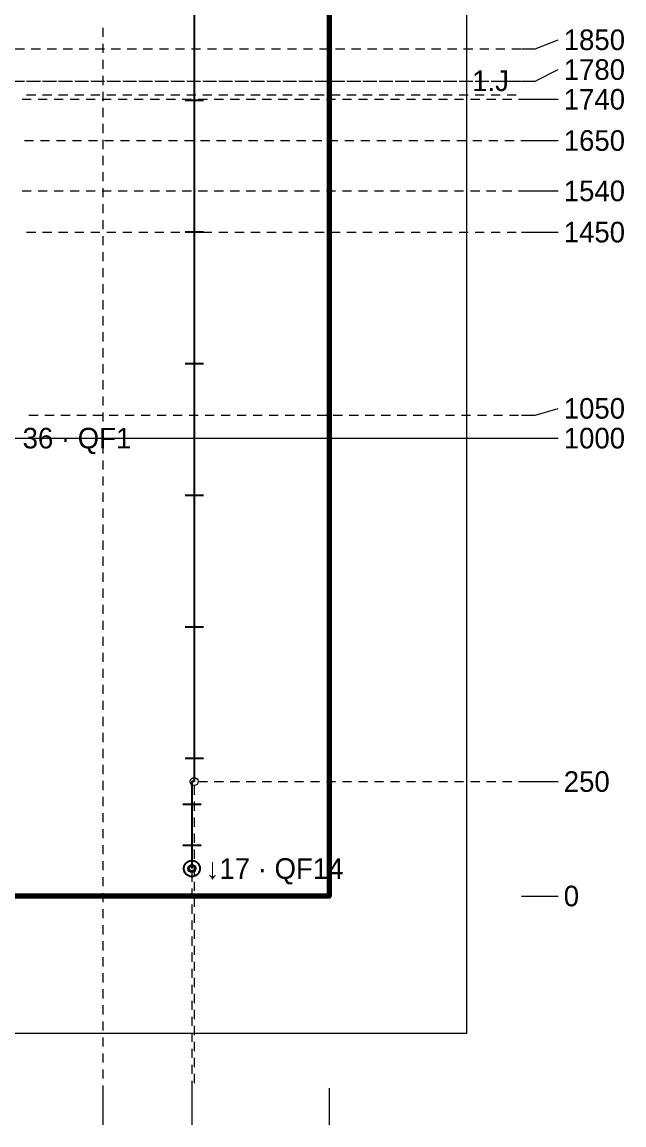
# Paper-space layout '08 Розгортки' of a CAD drawing. Header units: millimetres. Extents: x 0 to 841, y 0 to 594.
# Drawn here: x 358.1 to 410.7, y 127.1 to 223.4 of the extents above; entities that cross this region are included whole.
import ezdxf
from ezdxf.enums import TextEntityAlignment as Align

# ---------------------------------------------------------------- set-up
doc = ezdxf.new("R2010")
doc.units = ezdxf.units.MM
doc.linetypes.add('E_CABLE_DASH', pattern=[225, 150, -75])
for name, color, linetype in [('E-ELEV', 7, 'Continuous'), ('M-FIX', 7, 'Continuous'), ('W-CABLE-DEVICE', 1, 'E_CABLE_DASH'), ('W-CABLE-LIGHT', 1, 'E_CABLE_DASH')]:
    doc.layers.add(name, color=color, linetype=linetype)
doc.styles.add('PLEX_LIGHT', font='IBMPlexSans-Light.ttf')

psp = doc.layouts.new('08 Розгортки')

# ---------------------------------------------------------------- linework, layer by layer
at = {"layer": 'E-ELEV', "lineweight": 13, "true_color": 0xd9d3c8}
for p, q in [((365.147, 222.925), (365.147, 222.125)), ((357.497, 221.075), (358.297, 221.075)), ((358.897, 221.075), (359.697, 221.075)), ((360.297, 221.075), (361.097, 221.075)), ((361.697, 221.075), (362.497, 221.075)), ((363.097, 221.075), (363.897, 221.075)), ((364.497, 221.075), (365.297, 221.075)), ((365.147, 221.525), (365.147, 220.725)), ((365.897, 221.075), (366.697, 221.075)), ((367.297, 221.075), (368.097, 221.075)), ((368.697, 221.075), (369.497, 221.075)), ((370.097, 221.075), (370.897, 221.075)), ((371.497, 221.075), (372.297, 221.075)), ((372.897, 221.075), (373.697, 221.075)), ((374.297, 221.075), (375.097, 221.075)), ((375.697, 221.075), (376.497, 221.075)), ((377.097, 221.075), (377.897, 221.075)), ((378.497, 221.075), (379.297, 221.075)), ((379.897, 221.075), (380.697, 221.075)), ((381.297, 221.075), (382.097, 221.075)), ((382.697, 221.075), (383.497, 221.075)), ((384.097, 221.075), (384.897, 221.075)), ((385.497, 221.075), (386.297, 221.075)), ((386.897, 221.075), (387.697, 221.075)), ((388.297, 221.075), (389.097, 221.075)), ((389.697, 221.075), (390.497, 221.075)), ((391.097, 221.075), (391.897, 221.075)), ((392.497, 221.075), (393.297, 221.075)), ((393.897, 221.075), (394.697, 221.075)), ((395.297, 221.075), (396.097, 221.075)), ((396.697, 221.075), (397.497, 221.075)), ((398.097, 221.075), (398.897, 221.075)), ((399.497, 221.075), (400.297, 221.075)), ((400.897, 221.075), (401.697, 221.075)), ((365.147, 220.125), (365.147, 219.325)), ((365.147, 218.725), (365.147, 217.925)), ((357.497, 218.275), (358.297, 218.275)), ((358.497, 218.275), (359.297, 218.275)), ((358.897, 218.275), (359.697, 218.275)), ((359.897, 218.275), (360.697, 218.275)), ((360.297, 218.275), (361.097, 218.275)), ((361.297, 218.275), (362.097, 218.275)), ((361.697, 218.275), (362.497, 218.275)), ((362.697, 218.275), (363.497, 218.275)), ((363.097, 218.275), (363.897, 218.275)), ((364.097, 218.275), (364.897, 218.275)), ((364.497, 218.275), (365.297, 218.275)), ((365.497, 218.275), (366.297, 218.275)), ((365.897, 218.275), (366.697, 218.275)), ((366.897, 218.275), (367.697, 218.275)), ((367.297, 218.275), (368.097, 218.275)), ((368.297, 218.275), (369.097, 218.275)), ((368.697, 218.275), (369.497, 218.275)), ((369.697, 218.275), (370.497, 218.275)), ((370.097, 218.275), (370.897, 218.275)), ((371.097, 218.275), (371.897, 218.275)), ((371.497, 218.275), (372.297, 218.275)), ((372.497, 218.275), (373.297, 218.275)), ((372.897, 218.275), (373.697, 218.275)), ((373.897, 218.275), (374.697, 218.275)), ((374.297, 218.275), (375.097, 218.275)), ((375.297, 218.275), (376.097, 218.275)), ((375.697, 218.275), (376.497, 218.275)), ((376.697, 218.275), (377.497, 218.275)), ((377.097, 218.275), (377.897, 218.275)), ((378.097, 218.275), (378.897, 218.275)), ((378.497, 218.275), (379.297, 218.275)), ((379.497, 218.275), (380.297, 218.275)), ((379.897, 218.275), (380.697, 218.275)), ((380.897, 218.275), (381.697, 218.275)), ((381.297, 218.275), (382.097, 218.275)), ((382.297, 218.275), (383.097, 218.275)), ((382.697, 218.275), (383.497, 218.275)), ((383.697, 218.275), (384.497, 218.275)), ((384.097, 218.275), (384.897, 218.275)), ((385.097, 218.275), (385.897, 218.275)), ((385.497, 218.275), (386.297, 218.275)), ((386.497, 218.275), (387.297, 218.275)), ((386.897, 218.275), (387.697, 218.275)), ((387.897, 218.275), (388.697, 218.275)), ((388.297, 218.275), (389.097, 218.275)), ((389.297, 218.275), (390.097, 218.275)), ((389.697, 218.275), (390.497, 218.275)), ((390.697, 218.275), (391.497, 218.275)), ((391.097, 218.275), (391.897, 218.275)), ((392.097, 218.275), (392.897, 218.275)), ((392.497, 218.275), (393.297, 218.275)), ((393.497, 218.275), (394.297, 218.275)), ((393.897, 218.275), (394.697, 218.275)), ((394.897, 218.275), (395.697, 218.275)), ((395.297, 218.275), (396.097, 218.275)), ((396.297, 218.275), (397.097, 218.275)), ((396.697, 218.275), (397.497, 218.275)), ((397.697, 218.275), (398.497, 218.275)), ((398.097, 218.275), (398.897, 218.275)), ((399.097, 218.275), (399.897, 218.275)), ((399.497, 218.275), (400.297, 218.275)), ((400.497, 218.275), (401.297, 218.275)), ((400.897, 218.275), (401.697, 218.275)), ((358.497, 217.075), (359.297, 217.075)), ((359.897, 217.075), (360.697, 217.075)), ((361.297, 217.075), (362.097, 217.075)), ((362.697, 217.075), (363.497, 217.075)), ((364.097, 217.075), (364.897, 217.075)), ((365.147, 217.325), (365.147, 216.525)), ((365.497, 217.075), (366.297, 217.075)), ((366.897, 217.075), (367.697, 217.075)), ((368.297, 217.075), (369.097, 217.075)), ((369.697, 217.075), (370.497, 217.075)), ((371.097, 217.075), (371.897, 217.075)), ((372.497, 217.075), (373.297, 217.075)), ((373.897, 217.075), (374.697, 217.075)), ((375.297, 217.075), (376.097, 217.075)), ((376.697, 217.075), (377.497, 217.075)), ((378.097, 217.075), (378.897, 217.075)), ((379.497, 217.075), (380.297, 217.075)), ((380.897, 217.075), (381.697, 217.075)), ((382.297, 217.075), (383.097, 217.075)), ((383.697, 217.075), (384.497, 217.075)), ((385.097, 217.075), (385.897, 217.075)), ((386.497, 217.075), (387.297, 217.075)), ((387.897, 217.075), (388.697, 217.075)), ((389.297, 217.075), (390.097, 217.075)), ((390.697, 217.075), (391.497, 217.075)), ((392.097, 217.075), (392.897, 217.075)), ((393.497, 217.075), (394.297, 217.075)), ((394.897, 217.075), (395.697, 217.075)), ((396.297, 217.075), (397.097, 217.075)), ((397.697, 217.075), (398.497, 217.075)), ((399.097, 217.075), (399.897, 217.075)), ((400.497, 217.075), (401.297, 217.075)), ((358.097, 216.675), (358.897, 216.675)), ((359.497, 216.675), (360.297, 216.675)), ((360.897, 216.675), (361.697, 216.675)), ((362.297, 216.675), (363.097, 216.675)), ((363.697, 216.675), (364.497, 216.675)), ((365.097, 216.675), (365.897, 216.675)), ((365.147, 215.925), (365.147, 215.125)), ((366.497, 216.675), (367.297, 216.675)), ((367.897, 216.675), (368.697, 216.675)), ((369.297, 216.675), (370.097, 216.675)), ((370.697, 216.675), (371.497, 216.675)), ((372.097, 216.675), (372.897, 216.675)), ((373.497, 216.675), (374.297, 216.675)), ((374.897, 216.675), (375.697, 216.675)), ((376.297, 216.675), (377.097, 216.675)), ((377.697, 216.675), (378.497, 216.675)), ((379.097, 216.675), (379.897, 216.675)), ((380.497, 216.675), (381.297, 216.675)), ((381.897, 216.675), (382.697, 216.675)), ((383.297, 216.675), (384.097, 216.675)), ((384.697, 216.675), (385.497, 216.675)), ((386.097, 216.675), (386.897, 216.675)), ((387.497, 216.675), (388.297, 216.675)), ((388.897, 216.675), (389.697, 216.675)), ((390.297, 216.675), (391.097, 216.675)), ((391.697, 216.675), (392.497, 216.675)), ((393.097, 216.675), (393.897, 216.675)), ((394.497, 216.675), (395.297, 216.675)), ((395.897, 216.675), (396.697, 216.675)), ((397.297, 216.675), (398.097, 216.675)), ((398.697, 216.675), (399.497, 216.675)), ((400.097, 216.675), (400.897, 216.675)), ((401.497, 216.675), (401.747, 216.675)), ((365.147, 214.525), (365.147, 213.725)), ((358.297, 213.075), (359.097, 213.075)), ((359.697, 213.075), (360.497, 213.075)), ((361.097, 213.075), (361.897, 213.075)), ((362.497, 213.075), (363.297, 213.075)), ((363.897, 213.075), (364.697, 213.075)), ((365.147, 213.125), (365.147, 212.325)), ((365.297, 213.075), (366.097, 213.075)), ((366.697, 213.075), (367.497, 213.075)), ((368.097, 213.075), (368.897, 213.075)), ((369.497, 213.075), (370.297, 213.075)), ((370.897, 213.075), (371.697, 213.075)), ((372.297, 213.075), (373.097, 213.075)), ((373.697, 213.075), (374.497, 213.075)), ((375.097, 213.075), (375.897, 213.075)), ((376.497, 213.075), (377.297, 213.075)), ((377.897, 213.075), (378.697, 213.075)), ((379.297, 213.075), (380.097, 213.075)), ((380.697, 213.075), (381.497, 213.075)), ((382.097, 213.075), (382.897, 213.075)), ((383.497, 213.075), (384.297, 213.075)), ((384.897, 213.075), (385.697, 213.075)), ((386.297, 213.075), (387.097, 213.075)), ((387.697, 213.075), (388.497, 213.075)), ((389.097, 213.075), (389.897, 213.075)), ((390.497, 213.075), (391.297, 213.075)), ((391.897, 213.075), (392.697, 213.075)), ((393.297, 213.075), (394.097, 213.075)), ((394.697, 213.075), (395.497, 213.075)), ((396.097, 213.075), (396.897, 213.075)), ((397.497, 213.075), (398.297, 213.075)), ((398.897, 213.075), (399.697, 213.075)), ((400.297, 213.075), (401.097, 213.075)), ((401.697, 213.075), (401.747, 213.075)), ((365.147, 211.725), (365.147, 210.925)), ((365.147, 210.325), (365.147, 209.525)), ((358.097, 208.675), (358.897, 208.675)), ((359.497, 208.675), (360.297, 208.675)), ((360.897, 208.675), (361.697, 208.675)), ((362.297, 208.675), (363.097, 208.675)), ((363.697, 208.675), (364.497, 208.675)), ((365.097, 208.675), (365.897, 208.675)), ((365.147, 208.925), (365.147, 208.125)), ((366.497, 208.675), (367.297, 208.675)), ((367.897, 208.675), (368.697, 208.675)), ((369.297, 208.675), (370.097, 208.675)), ((370.697, 208.675), (371.497, 208.675)), ((372.097, 208.675), (372.897, 208.675)), ((373.497, 208.675), (374.297, 208.675)), ((374.897, 208.675), (375.697, 208.675)), ((376.297, 208.675), (377.097, 208.675)), ((377.697, 208.675), (378.497, 208.675)), ((379.097, 208.675), (379.897, 208.675)), ((380.497, 208.675), (381.297, 208.675)), ((381.897, 208.675), (382.697, 208.675)), ((383.297, 208.675), (384.097, 208.675)), ((384.697, 208.675), (385.497, 208.675)), ((386.097, 208.675), (386.897, 208.675)), ((387.497, 208.675), (388.297, 208.675)), ((388.897, 208.675), (389.697, 208.675)), ((390.297, 208.675), (391.097, 208.675)), ((391.697, 208.675), (392.497, 208.675)), ((393.097, 208.675), (393.897, 208.675)), ((394.497, 208.675), (395.297, 208.675)), ((395.897, 208.675), (396.697, 208.675)), ((397.297, 208.675), (398.097, 208.675)), ((398.697, 208.675), (399.497, 208.675)), ((400.097, 208.675), (400.897, 208.675)), ((401.497, 208.675), (401.747, 208.675)), ((365.147, 207.525), (365.147, 206.725)), ((365.147, 206.125), (365.147, 205.325)), ((358.497, 205.075), (359.297, 205.075)), ((358.497, 205.075), (359.297, 205.075)), ((359.897, 205.075), (360.697, 205.075)), ((359.897, 205.075), (360.697, 205.075)), ((361.297, 205.075), (362.097, 205.075)), ((361.297, 205.075), (362.097, 205.075)), ((362.697, 205.075), (363.497, 205.075)), ((362.697, 205.075), (363.497, 205.075)), ((364.097, 205.075), (364.897, 205.075)), ((364.097, 205.075), (364.897, 205.075)), ((365.147, 204.725), (365.147, 203.925)), ((365.497, 205.075), (366.297, 205.075)), ((365.497, 205.075), (366.297, 205.075)), ((366.897, 205.075), (367.697, 205.075)), ((366.897, 205.075), (367.697, 205.075)), ((368.297, 205.075), (369.097, 205.075)), ((368.297, 205.075), (369.097, 205.075)), ((369.697, 205.075), (370.497, 205.075)), ((369.697, 205.075), (370.497, 205.075)), ((371.097, 205.075), (371.897, 205.075)), ((371.097, 205.075), (371.897, 205.075)), ((372.497, 205.075), (373.297, 205.075)), ((372.497, 205.075), (373.297, 205.075)), ((373.897, 205.075), (374.697, 205.075)), ((373.897, 205.075), (374.697, 205.075)), ((375.297, 205.075), (376.097, 205.075)), ((375.297, 205.075), (376.097, 205.075)), ((376.697, 205.075), (377.497, 205.075)), ((376.697, 205.075), (377.497, 205.075)), ((378.097, 205.075), (378.897, 205.075)), ((378.097, 205.075), (378.897, 205.075)), ((379.497, 205.075), (380.297, 205.075)), ((379.497, 205.075), (380.297, 205.075)), ((380.897, 205.075), (381.697, 205.075)), ((380.897, 205.075), (381.697, 205.075)), ((382.297, 205.075), (383.097, 205.075)), ((382.297, 205.075), (383.097, 205.075)), ((383.697, 205.075), (384.497, 205.075)), ((383.697, 205.075), (384.497, 205.075)), ((385.097, 205.075), (385.897, 205.075)), ((385.097, 205.075), (385.897, 205.075)), ((386.497, 205.075), (387.297, 205.075)), ((386.497, 205.075), (387.297, 205.075)), ((387.897, 205.075), (388.697, 205.075)), ((387.897, 205.075), (388.697, 205.075)), ((389.297, 205.075), (390.097, 205.075)), ((389.297, 205.075), (390.097, 205.075)), ((390.697, 205.075), (391.497, 205.075)), ((390.697, 205.075), (391.497, 205.075)), ((392.097, 205.075), (392.897, 205.075)), ((392.097, 205.075), (392.897, 205.075)), ((393.497, 205.075), (394.297, 205.075)), ((393.497, 205.075), (394.297, 205.075)), ((394.897, 205.075), (395.697, 205.075)), ((394.897, 205.075), (395.697, 205.075)), ((396.297, 205.075), (397.097, 205.075)), ((396.297, 205.075), (397.097, 205.075)), ((397.697, 205.075), (398.497, 205.075)), ((397.697, 205.075), (398.497, 205.075)), ((399.097, 205.075), (399.897, 205.075)), ((399.097, 205.075), (399.897, 205.075)), ((400.497, 205.075), (401.297, 205.075)), ((400.497, 205.075), (401.297, 205.075)), ((365.147, 203.325), (365.147, 202.525)), ((365.147, 201.925), (365.147, 201.125)), ((365.147, 200.525), (365.147, 199.725)), ((365.147, 199.125), (365.147, 198.325)), ((365.147, 197.725), (365.147, 196.925)), ((365.147, 196.325), (365.147, 195.525)), ((365.147, 194.925), (365.147, 194.125)), ((365.147, 193.525), (365.147, 192.725)), ((365.147, 192.125), (365.147, 191.325)), ((365.147, 190.725), (365.147, 189.925)), ((358.697, 189.075), (359.497, 189.075)), ((360.097, 189.075), (360.897, 189.075)), ((361.497, 189.075), (362.297, 189.075)), ((362.897, 189.075), (363.697, 189.075)), ((364.297, 189.075), (365.097, 189.075)), ((365.147, 189.325), (365.147, 188.525)), ((365.697, 189.075), (366.497, 189.075)), ((367.097, 189.075), (367.897, 189.075)), ((368.497, 189.075), (369.297, 189.075)), ((369.897, 189.075), (370.697, 189.075)), ((371.297, 189.075), (372.097, 189.075)), ((372.697, 189.075), (373.497, 189.075)), ((374.097, 189.075), (374.897, 189.075)), ((375.497, 189.075), (376.297, 189.075)), ((376.897, 189.075), (377.697, 189.075)), ((378.297, 189.075), (379.097, 189.075)), ((379.697, 189.075), (380.497, 189.075)), ((381.097, 189.075), (381.897, 189.075)), ((382.497, 189.075), (383.297, 189.075)), ((383.897, 189.075), (384.697, 189.075)), ((385.297, 189.075), (386.097, 189.075)), ((386.697, 189.075), (387.497, 189.075)), ((388.097, 189.075), (388.897, 189.075)), ((389.497, 189.075), (390.297, 189.075)), ((390.897, 189.075), (391.697, 189.075)), ((392.297, 189.075), (393.097, 189.075)), ((393.697, 189.075), (394.497, 189.075)), ((395.097, 189.075), (395.897, 189.075)), ((396.497, 189.075), (397.297, 189.075)), ((397.897, 189.075), (398.697, 189.075)), ((399.297, 189.075), (400.097, 189.075)), ((400.697, 189.075), (401.497, 189.075)), ((365.147, 187.925), (365.147, 187.125)), ((357.497, 187.075), (358.297, 187.075)), ((358.297, 187.075), (359.097, 187.075)), ((358.497, 187.075), (359.297, 187.075)), ((358.697, 187.075), (359.497, 187.075)), ((358.897, 187.075), (359.697, 187.075)), ((359.697, 187.075), (360.497, 187.075)), ((359.897, 187.075), (360.697, 187.075)), ((360.097, 187.075), (360.897, 187.075)), ((360.297, 187.075), (361.097, 187.075)), ((361.097, 187.075), (361.897, 187.075)), ((361.297, 187.075), (362.097, 187.075)), ((361.497, 187.075), (362.297, 187.075)), ((361.697, 187.075), (362.497, 187.075)), ((362.497, 187.075), (363.297, 187.075)), ((362.697, 187.075), (363.497, 187.075)), ((362.897, 187.075), (363.697, 187.075)), ((363.097, 187.075), (363.897, 187.075)), ((363.897, 187.075), (364.697, 187.075)), ((364.097, 187.075), (364.897, 187.075)), ((364.297, 187.075), (365.097, 187.075)), ((364.497, 187.075), (365.297, 187.075)), ((365.297, 187.075), (366.097, 187.075)), ((365.497, 187.075), (366.297, 187.075)), ((365.697, 187.075), (366.497, 187.075)), ((365.897, 187.075), (366.697, 187.075)), ((366.697, 187.075), (367.497, 187.075)), ((366.897, 187.075), (367.697, 187.075)), ((367.097, 187.075), (367.897, 187.075)), ((367.297, 187.075), (368.097, 187.075)), ((368.097, 187.075), (368.897, 187.075)), ((368.297, 187.075), (369.097, 187.075)), ((368.497, 187.075), (369.297, 187.075)), ((368.697, 187.075), (369.497, 187.075)), ((369.497, 187.075), (370.297, 187.075)), ((369.697, 187.075), (370.497, 187.075)), ((369.897, 187.075), (370.697, 187.075)), ((370.097, 187.075), (370.897, 187.075)), ((370.897, 187.075), (371.697, 187.075)), ((371.097, 187.075), (371.897, 187.075)), ((371.297, 187.075), (372.097, 187.075)), ((371.497, 187.075), (372.297, 187.075)), ((372.297, 187.075), (373.097, 187.075)), ((372.497, 187.075), (373.297, 187.075)), ((372.697, 187.075), (373.497, 187.075)), ((372.897, 187.075), (373.697, 187.075)), ((373.697, 187.075), (374.497, 187.075)), ((373.897, 187.075), (374.697, 187.075)), ((374.097, 187.075), (374.897, 187.075)), ((374.297, 187.075), (375.097, 187.075)), ((375.097, 187.075), (375.897, 187.075)), ((375.297, 187.075), (376.097, 187.075)), ((375.497, 187.075), (376.297, 187.075)), ((375.697, 187.075), (376.497, 187.075)), ((376.497, 187.075), (377.297, 187.075)), ((376.697, 187.075), (377.497, 187.075)), ((376.897, 187.075), (377.697, 187.075)), ((377.097, 187.075), (377.897, 187.075)), ((377.897, 187.075), (378.697, 187.075)), ((378.097, 187.075), (378.897, 187.075)), ((378.297, 187.075), (379.097, 187.075)), ((378.497, 187.075), (379.297, 187.075)), ((379.297, 187.075), (380.097, 187.075)), ((379.497, 187.075), (380.297, 187.075)), ((379.697, 187.075), (380.497, 187.075)), ((379.897, 187.075), (380.697, 187.075)), ((380.697, 187.075), (381.497, 187.075)), ((380.897, 187.075), (381.697, 187.075)), ((381.097, 187.075), (381.897, 187.075)), ((381.297, 187.075), (382.097, 187.075)), ((382.097, 187.075), (382.897, 187.075)), ((382.297, 187.075), (383.097, 187.075)), ((382.497, 187.075), (383.297, 187.075)), ((382.697, 187.075), (383.497, 187.075)), ((383.497, 187.075), (384.297, 187.075)), ((383.697, 187.075), (384.497, 187.075)), ((383.897, 187.075), (384.697, 187.075)), ((384.097, 187.075), (384.897, 187.075)), ((384.897, 187.075), (385.697, 187.075)), ((385.097, 187.075), (385.897, 187.075)), ((385.297, 187.075), (386.097, 187.075)), ((385.497, 187.075), (386.297, 187.075)), ((386.297, 187.075), (387.097, 187.075)), ((386.497, 187.075), (387.297, 187.075)), ((386.697, 187.075), (387.497, 187.075)), ((386.897, 187.075), (387.697, 187.075)), ((387.697, 187.075), (388.497, 187.075)), ((387.897, 187.075), (388.697, 187.075)), ((388.097, 187.075), (388.897, 187.075)), ((388.297, 187.075), (389.097, 187.075)), ((389.097, 187.075), (389.897, 187.075)), ((389.297, 187.075), (390.097, 187.075)), ((389.497, 187.075), (390.297, 187.075)), ((389.697, 187.075), (390.497, 187.075)), ((390.497, 187.075), (391.297, 187.075)), ((390.697, 187.075), (391.497, 187.075)), ((390.897, 187.075), (391.697, 187.075)), ((391.097, 187.075), (391.897, 187.075)), ((391.897, 187.075), (392.697, 187.075)), ((392.097, 187.075), (392.897, 187.075)), ((392.297, 187.075), (393.097, 187.075)), ((392.497, 187.075), (393.297, 187.075)), ((393.297, 187.075), (394.097, 187.075)), ((393.497, 187.075), (394.297, 187.075)), ((393.697, 187.075), (394.497, 187.075)), ((393.897, 187.075), (394.697, 187.075)), ((394.697, 187.075), (395.497, 187.075)), ((394.897, 187.075), (395.697, 187.075)), ((395.097, 187.075), (395.897, 187.075)), ((395.297, 187.075), (396.097, 187.075)), ((396.097, 187.075), (396.897, 187.075)), ((396.297, 187.075), (397.097, 187.075)), ((396.497, 187.075), (397.297, 187.075)), ((396.697, 187.075), (397.497, 187.075)), ((397.497, 187.075), (398.297, 187.075)), ((397.697, 187.075), (398.497, 187.075)), ((397.897, 187.075), (398.697, 187.075)), ((398.097, 187.075), (398.897, 187.075)), ((398.897, 187.075), (399.697, 187.075)), ((399.097, 187.075), (399.897, 187.075)), ((399.297, 187.075), (400.097, 187.075)), ((399.497, 187.075), (400.297, 187.075)), ((400.297, 187.075), (401.097, 187.075)), ((400.497, 187.075), (401.297, 187.075)), ((400.697, 187.075), (401.497, 187.075)), ((400.897, 187.075), (401.697, 187.075)), ((401.697, 187.075), (401.747, 187.075)), ((365.147, 186.525), (365.147, 185.725)), ((365.147, 185.125), (365.147, 184.325)), ((365.147, 183.725), (365.147, 182.925)), ((365.147, 182.325), (365.147, 181.525)), ((365.147, 180.925), (365.147, 180.125)), ((365.147, 179.525), (365.147, 178.725)), ((365.147, 178.125), (365.147, 177.325)), ((365.147, 176.725), (365.147, 175.925)), ((365.147, 175.325), (365.147, 174.525)), ((365.147, 173.925), (365.147, 173.125)), ((365.147, 172.525), (365.147, 171.725)), ((365.147, 171.125), (365.147, 170.325)), ((365.147, 169.725), (365.147, 168.925)), ((365.147, 168.325), (365.147, 167.525)), ((365.147, 166.925), (365.147, 166.125)), ((365.147, 165.525), (365.147, 164.725)), ((365.147, 164.125), (365.147, 163.325)), ((365.147, 162.725), (365.147, 161.925)), ((365.147, 161.325), (365.147, 160.525)), ((365.147, 159.925), (365.147, 159.125)), ((365.147, 158.525), (365.147, 157.725)), ((365.147, 157.125), (365.147, 156.325)), ((373.497, 157.075), (374.297, 157.075)), ((374.897, 157.075), (375.697, 157.075)), ((376.297, 157.075), (377.097, 157.075)), ((377.697, 157.075), (378.497, 157.075)), ((379.097, 157.075), (379.897, 157.075)), ((380.497, 157.075), (381.297, 157.075)), ((381.897, 157.075), (382.697, 157.075)), ((383.297, 157.075), (384.097, 157.075)), ((384.697, 157.075), (385.497, 157.075)), ((386.097, 157.075), (386.897, 157.075)), ((387.497, 157.075), (388.297, 157.075)), ((388.897, 157.075), (389.697, 157.075)), ((390.297, 157.075), (391.097, 157.075)), ((391.697, 157.075), (392.497, 157.075)), ((393.097, 157.075), (393.897, 157.075)), ((394.497, 157.075), (395.297, 157.075)), ((395.897, 157.075), (396.697, 157.075)), ((397.297, 157.075), (398.097, 157.075)), ((398.697, 157.075), (399.497, 157.075)), ((400.097, 157.075), (400.897, 157.075)), ((401.497, 157.075), (401.747, 157.075)), ((373.147, 156.725), (373.147, 155.925)), ((365.147, 155.725), (365.147, 154.925)), ((373.147, 155.325), (373.147, 154.525)), ((365.147, 154.325), (365.147, 153.525)), ((373.147, 153.925), (373.147, 153.125)), ((365.147, 152.925), (365.147, 152.125)), ((373.147, 152.525), (373.147, 151.725)), ((365.147, 151.525), (365.147, 150.725)), ((373.147, 151.125), (373.147, 150.325)), ((365.147, 150.125), (365.147, 149.325)), ((373.147, 149.725), (373.147, 148.925)), ((365.147, 148.725), (365.147, 147.925)), ((372.947, 149.125), (372.947, 148.325)), ((372.947, 147.725), (372.947, 146.925)), ((373.147, 148.325), (373.147, 147.525)), ((365.147, 147.325), (365.147, 146.525)), ((373.147, 146.925), (373.147, 146.125)), ((365.147, 145.925), (365.147, 145.125)), ((372.947, 146.325), (372.947, 145.525)), ((373.147, 145.525), (373.147, 144.725)), ((372.947, 144.925), (372.947, 144.125)), ((365.147, 144.525), (365.147, 143.725)), ((373.147, 144.125), (373.147, 143.325)), ((365.147, 143.125), (365.147, 142.325)), ((372.947, 143.525), (372.947, 142.725)), ((373.147, 142.725), (373.147, 141.925)), ((365.147, 141.725), (365.147, 140.925)), ((372.947, 142.125), (372.947, 141.325)), ((372.947, 140.725), (372.947, 139.925)), ((373.147, 141.325), (373.147, 140.525)), ((365.147, 140.325), (365.147, 139.525)), ((373.147, 139.925), (373.147, 139.125)), ((365.147, 138.925), (365.147, 138.125)), ((372.947, 139.325), (372.947, 138.525)), ((372.947, 137.925), (372.947, 137.125)), ((373.147, 138.525), (373.147, 137.725)), ((365.147, 137.525), (365.147, 136.725)), ((373.147, 137.125), (373.147, 136.325)), ((365.147, 136.125), (365.147, 135.325)), ((372.947, 136.525), (372.947, 135.725)), ((372.947, 135.125), (372.947, 134.325)), ((373.147, 135.725), (373.147, 134.925)), ((365.147, 134.725), (365.147, 133.925)), ((373.147, 134.325), (373.147, 133.525)), ((365.147, 133.325), (365.147, 132.525)), ((372.947, 133.725), (372.947, 132.925)), ((372.947, 132.325), (372.947, 131.525)), ((373.147, 132.925), (373.147, 132.125)), ((365.147, 131.925), (365.147, 131.125)), ((373.147, 131.525), (373.147, 130.725)), ((365.147, 130.525), (365.147, 130.275)), ((372.947, 130.925), (372.947, 130.275))]:
    psp.add_line(p, q, dxfattribs=at)
at = {"layer": 'E-ELEV', "lineweight": 13, "true_color": 0x29251f}
for p, q in [((402.947, 221.075), (404.947, 221.875)), ((401.747, 221.075), (402.947, 221.075)), ((402.947, 218.275), (404.947, 219.275)), ((401.747, 218.275), (402.947, 218.275)), ((401.747, 216.675), (402.947, 216.675)), ((402.947, 216.675), (404.947, 216.675)), ((401.747, 213.075), (402.947, 213.075)), ((402.947, 213.075), (404.947, 213.075)), ((401.747, 208.675), (402.947, 208.675)), ((402.947, 208.675), (404.947, 208.675)), ((401.747, 205.075), (402.947, 205.075)), ((402.947, 205.075), (404.947, 205.075)), ((401.747, 189.075), (402.947, 189.075)), ((402.947, 189.075), (404.947, 189.675)), ((401.747, 187.075), (402.947, 187.075)), ((402.947, 187.075), (404.947, 187.075)), ((401.747, 157.075), (402.947, 157.075)), ((402.947, 157.075), (404.947, 157.075)), ((401.747, 147.075), (402.947, 147.075)), ((402.947, 147.075), (404.947, 147.075)), ((365.147, 130.275), (365.147, 129.075)), ((372.947, 130.275), (372.947, 129.075)), ((384.947, 130.275), (384.947, 129.075)), ((365.147, 129.075), (365.147, 127.075)), ((372.947, 129.075), (372.947, 127.075)), ((384.947, 129.075), (384.947, 127.075))]:
    psp.add_line(p, q, dxfattribs=at)
at = {"layer": 'E-ELEV', "lineweight": 13, "true_color": 0xd9d3c8}
psp.add_lwpolyline([(165.147, 135.075), (165.147, 241.075), (83.147, 241.075), (83.147, 308.315), (171.267, 308.315), (171.267, 294.315), (396.947, 294.315), (396.947, 135.075), (165.147, 135.075)], close=True, dxfattribs=at)
at = {"layer": 'E-ELEV', "lineweight": 70, "true_color": 0x29251f}
psp.add_lwpolyline([(169.147, 147.075), (169.147, 241.075), (193.147, 241.075), (193.147, 245.075), (95.147, 245.075), (95.147, 303.515), (166.467, 303.515), (166.467, 289.515), (384.947, 289.515), (384.947, 147.075)], close=True, dxfattribs=at)
at = {"layer": 'E-ELEV', "lineweight": 13, "true_color": 0x9a9288}
for centre in [(373.147, 157.075), (373.147, 157.075), (372.947, 149.475)]:
    psp.add_circle(centre, 0.35, dxfattribs=at)
at = {"layer": 'M-FIX', "lineweight": 25, "true_color": 0x29251f}
for p, q in [((373.947, 216.575), (372.347, 216.575)), ((373.947, 205.075), (372.347, 205.075)), ((373.947, 193.575), (372.347, 193.575)), ((373.947, 182.075), (372.347, 182.075)), ((373.947, 170.575), (372.347, 170.575)), ((373.947, 159.075), (372.347, 159.075)), ((373.747, 155.075), (372.147, 155.075)), ((373.747, 151.475), (372.147, 151.475))]:
    psp.add_line(p, q, dxfattribs=at)
at = {"layer": 'W-CABLE-DEVICE', "lineweight": 25, "true_color": 0x4fb0a0}
psp.add_lwpolyline([(108.73, 248.075), (108.73, 262.975), (373.147, 262.975), (373.147, 157.075), (372.947, 157.075), (372.947, 149.475)], dxfattribs=at)
for radius in [0.7, 0.233]:
    psp.add_circle((372.947, 149.475), radius, dxfattribs=at)

# ---------------------------------------------------------------- texts
at = {"layer": 'E-ELEV', "true_color": 0x29251f, "style": 'PLEX_LIGHT'}
for s, p in [('1850', (405.447, 221.875)), ('1780', (405.447, 219.275)), ('1740', (405.447, 216.675)), ('1650', (405.447, 213.075)), ('1540', (405.447, 208.675)), ('1450', (405.447, 205.075)), ('1050', (405.447, 189.675)), ('1000', (405.447, 187.075)), ('250', (405.447, 157.075)), ('0', (405.447, 147.075))]:
    psp.add_text(s, height=1.8, dxfattribs=at).set_placement(p, align=Align.MIDDLE_LEFT)
at = {"layer": 'E-ELEV', "true_color": 0x9a9288, "style": 'PLEX_LIGHT'}
psp.add_text('1.J', height=1.8, dxfattribs=at).set_placement((399.047, 218.295), align=Align.MIDDLE_CENTER)
at = {"layer": 'W-CABLE-DEVICE', "true_color": 0x29251f, "style": 'PLEX_LIGHT'}
psp.add_text('↓17 · QF14', height=1.8, dxfattribs=at).set_placement((374.147, 149.475), align=Align.MIDDLE_LEFT)
at = {"layer": 'W-CABLE-LIGHT', "true_color": 0x29251f, "style": 'PLEX_LIGHT'}
psp.add_text('36 · QF1', height=1.8, dxfattribs=at).set_placement((358.147, 187.075), align=Align.MIDDLE_LEFT)

doc.saveas('drawing.dxf')
